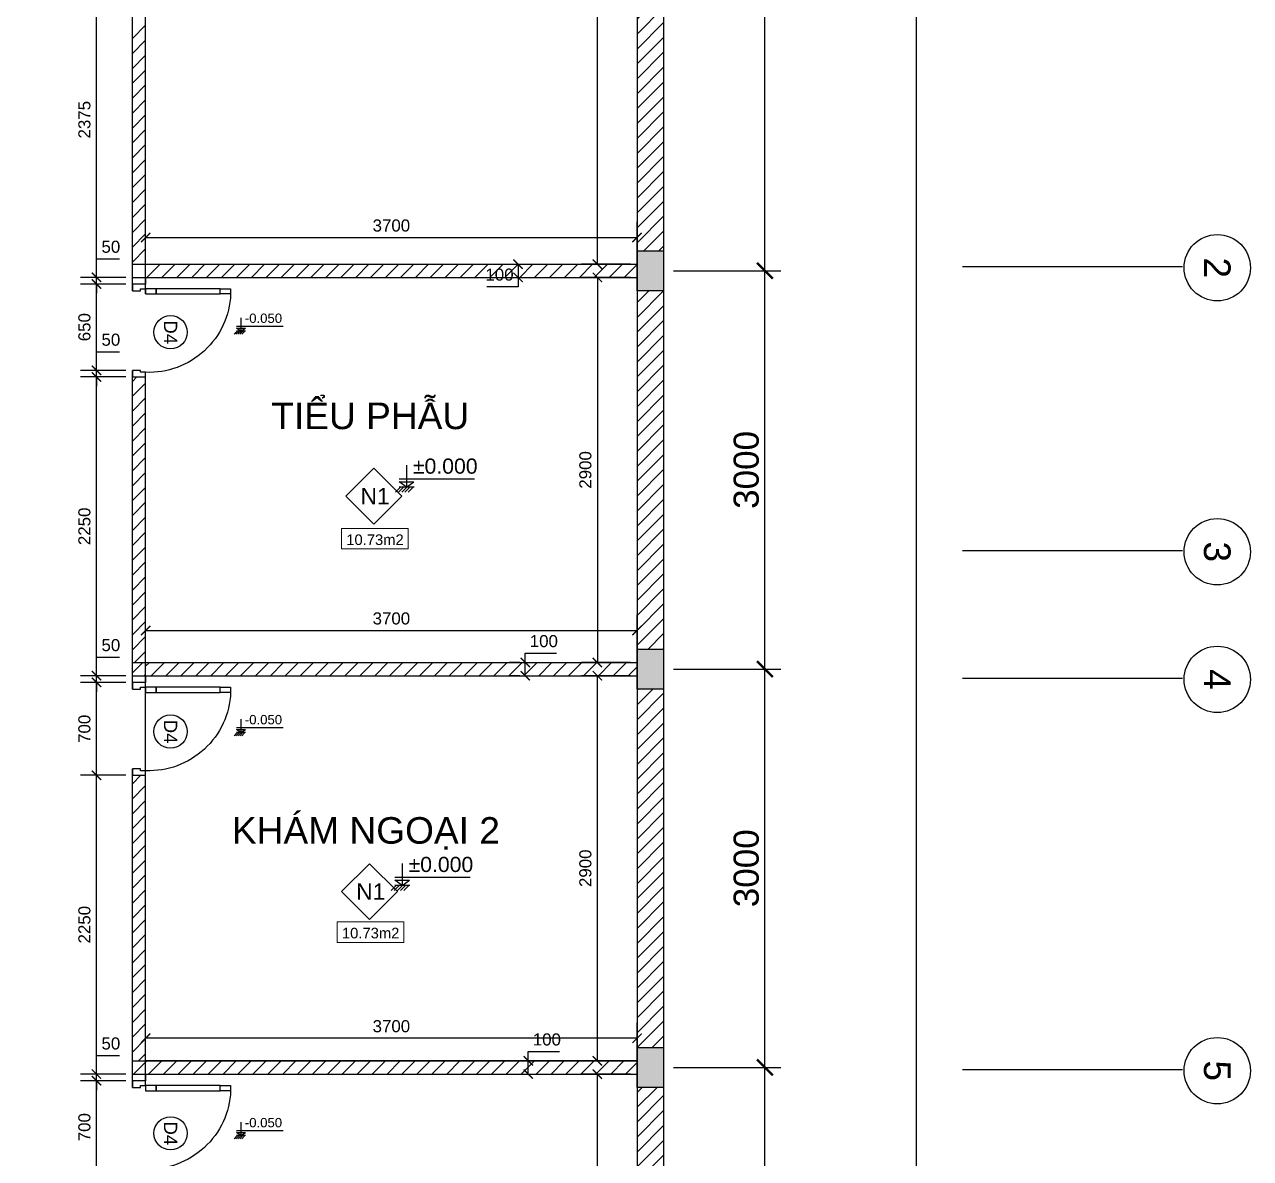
# Model space of a CAD drawing. Header units: millimetres. Extents: x -26398 to 135532, y -376633 to 43268.
# Drawn here: x 27472 to 36703, y -89085 to -80545 of the extents above; entities that cross this region are included whole.
import ezdxf
from ezdxf.enums import TextEntityAlignment as Align

# ---------------------------------------------------------------- set-up
doc = ezdxf.new("R2010")
doc.units = ezdxf.units.MM
for name, color, linetype in [('A-Door', 150, 'Continuous'), ('A5-KICHTHUOC', 251, 'Continuous'), ('cửa', 152, 'Continuous'), ('NT', 1, 'Continuous'), ('TƯỜNG', 52, 'Continuous')]:
    doc.layers.add(name, color=color, linetype=linetype)
doc.layers.add('A6-GHICHU', color=147, linetype='Continuous', lineweight=20)
doc.styles.add('GHICHU35', font='', dxfattribs={"width": 0.9, "height": 350})
doc.styles.get("Standard").update_dxf_attribs({"font": 'arial.ttf'})
doc.styles.add('TUANH', font='')
doc.styles.get('GHICHU35').set_extended_font_data('VNI-Helve')
doc.styles.get('TUANH').set_extended_font_data('VNI-Helve-Condense', bold=True)
doc.dimstyles.new('dimmatbang', dxfattribs={"dimscale": 70, "dimtxt": 2.7, "dimasz": 1.7, "dimexe": 1.7, "dimexo": 0.7, "dimtad": 1, "dimtoh": 1, "dimdec": 1, "dimtxsty": 'Standard', "dimblk": 'ARCHTICK', "dimcen": 2.5, "dimclrd": 1, "dimclre": 256, "dimadec": 0, "dimazin": 0, "dimtfac": 1, "dimtdec": 1, "dimtmove": 0, "dimatfit": 3, "dimfxl": 1, "dimarcsym": 0})

# ---------------------------------------------------------------- blocks, each defined once
blk = doc.blocks.new('_ArchTick')
at = {"color": 0, "linetype": 'ByBlock', "const_width": 0.15}
blk.add_lwpolyline([(-0.5, -0.5), (0.5, 0.5)], dxfattribs=at)
blk = doc.blocks.new('*D3033')
at = {"lineweight": -2, "transparency": 16777216}
for p, q in [((32359.2, -88399.7), (33166.5, -88399.7)), ((32359.2, -91399.7), (33166.5, -91399.7))]:
    blk.add_line(p, q, dxfattribs=at)
at = {"color": 1, "lineweight": -2, "transparency": 16777216}
blk.add_line((33047.5, -91399.7), (33047.5, -88399.7), dxfattribs=at)
at = {"layer": 'DEFPOINTS', "color": 0, "transparency": 16777216}
for p in [(32310.2, -88399.7), (33047.5, -88399.7), (32310.2, -91399.7)]:
    blk.add_point(p, dxfattribs=at)
at = {"color": 1, "lineweight": -2, "transparency": 16777216, "xscale": 119, "yscale": 119, "zscale": 119}
for p, rotation in [((33047.5, -88399.7), 90), ((33047.5, -91399.7), 270)]:
    blk.add_blockref('_ArchTick', p, dxfattribs=dict(at, rotation=rotation))
at = {"color": 0, "transparency": 16777216, "insert": (32907.2, -89899.7), "char_height": 189, "attachment_point": 5, "rotation": 90}
blk.add_mtext('3000', dxfattribs=at)
blk = doc.blocks.new('*D3034')
at = {"lineweight": -2, "transparency": 16777216}
for p, q in [((32359.2, -85399.7), (33166.5, -85399.7)), ((32359.2, -88399.7), (33166.5, -88399.7))]:
    blk.add_line(p, q, dxfattribs=at)
at = {"color": 1, "lineweight": -2, "transparency": 16777216}
blk.add_line((33047.5, -88399.7), (33047.5, -85399.7), dxfattribs=at)
at = {"layer": 'DEFPOINTS', "color": 0, "transparency": 16777216}
for p in [(32310.2, -85399.7), (33047.5, -85399.7), (32310.2, -88399.7)]:
    blk.add_point(p, dxfattribs=at)
at = {"color": 1, "lineweight": -2, "transparency": 16777216, "xscale": 119, "yscale": 119, "zscale": 119}
for p, rotation in [((33047.5, -85399.7), 90), ((33047.5, -88399.7), 270)]:
    blk.add_blockref('_ArchTick', p, dxfattribs=dict(at, rotation=rotation))
at = {"color": 0, "transparency": 16777216, "insert": (32907.2, -86899.7), "char_height": 189, "attachment_point": 5, "rotation": 90}
blk.add_mtext('3000', dxfattribs=at)
blk = doc.blocks.new('*D3035')
at = {"lineweight": -2, "transparency": 16777216}
for p, q in [((32359.2, -82399.7), (33166.5, -82399.7)), ((32359.2, -85399.7), (33166.5, -85399.7))]:
    blk.add_line(p, q, dxfattribs=at)
at = {"color": 1, "lineweight": -2, "transparency": 16777216}
blk.add_line((33047.5, -85399.7), (33047.5, -82399.7), dxfattribs=at)
at = {"layer": 'DEFPOINTS', "color": 0, "transparency": 16777216}
for p in [(32310.2, -82399.7), (33047.5, -82399.7), (32310.2, -85399.7)]:
    blk.add_point(p, dxfattribs=at)
at = {"color": 1, "lineweight": -2, "transparency": 16777216, "xscale": 119, "yscale": 119, "zscale": 119}
for p, rotation in [((33047.5, -82399.7), 90), ((33047.5, -85399.7), 270)]:
    blk.add_blockref('_ArchTick', p, dxfattribs=dict(at, rotation=rotation))
at = {"color": 0, "transparency": 16777216, "insert": (32907.2, -83899.7), "char_height": 189, "attachment_point": 5, "rotation": 90}
blk.add_mtext('3000', dxfattribs=at)
blk = doc.blocks.new('*D3036')
at = {"lineweight": -2, "transparency": 16777216}
for p, q in [((32105.2, -76399.7), (33166.5, -76399.7)), ((32359.2, -82399.7), (33166.5, -82399.7))]:
    blk.add_line(p, q, dxfattribs=at)
at = {"color": 1, "lineweight": -2, "transparency": 16777216}
blk.add_line((33047.5, -82399.7), (33047.5, -76399.7), dxfattribs=at)
at = {"layer": 'DEFPOINTS', "color": 0, "transparency": 16777216}
for p in [(32056.2, -76399.7), (33047.5, -76399.7), (32310.2, -82399.7)]:
    blk.add_point(p, dxfattribs=at)
at = {"color": 1, "lineweight": -2, "transparency": 16777216, "xscale": 119, "yscale": 119, "zscale": 119}
for p, rotation in [((33047.5, -76399.7), 90), ((33047.5, -82399.7), 270)]:
    blk.add_blockref('_ArchTick', p, dxfattribs=dict(at, rotation=rotation))
at = {"color": 0, "transparency": 16777216, "insert": (32907.3, -79399.7), "char_height": 189, "attachment_point": 5, "rotation": 90}
blk.add_mtext('6000', dxfattribs=at)
blk = doc.blocks.new('*D3021')
at = {"lineweight": -2, "transparency": 16777216}
for p, q in [((33121, -76399.7), (34306.9, -76399.7)), ((32333.5, -116399.7), (34306.9, -116399.7))]:
    blk.add_line(p, q, dxfattribs=at)
at = {"color": 1, "lineweight": -2, "transparency": 16777216}
blk.add_line((34187.9, -116399.7), (34187.9, -76399.7), dxfattribs=at)
at = {"layer": 'DEFPOINTS', "color": 0, "transparency": 16777216}
for p in [(33072, -76399.7), (34187.9, -76399.7), (32284.5, -116399.7)]:
    blk.add_point(p, dxfattribs=at)
at = {"color": 1, "lineweight": -2, "transparency": 16777216, "xscale": 119, "yscale": 119, "zscale": 119}
for p, rotation in [((34187.9, -76399.7), 90), ((34187.9, -116399.7), 270)]:
    blk.add_blockref('_ArchTick', p, dxfattribs=dict(at, rotation=rotation))
at = {"color": 0, "transparency": 16777216, "insert": (34047.6, -95399.7), "char_height": 189, "attachment_point": 5, "rotation": 90}
blk.add_mtext('40000', dxfattribs=at)
blk = doc.blocks.new('A$C7DB75F4D')
at = {"layer": 'A-Door'}
for points in [[(625, 740), (625, 660), (665, 660), (665, 740)], [(625, 180), (625, 660), (665, 660), (665, 180)], [(35, 100), (35, 60), (50, 60), (50, 50), (50, 0), (0, 0), (0, 100)], [(625, 100), (625, 180), (665, 180), (665, 100)], [(665, 100), (700, 100), (700, 0), (650, 0), (650, 50), (650, 60), (665, 60)]]:
    blk.add_lwpolyline(points, close=True, dxfattribs=at)
at = {"layer": 'NT', "color": 1}
blk.add_arc((650, 125), 615.5, 92.32782, 182.32782, dxfattribs=at)
blk = doc.blocks.new('1-cote nen')
for p, q in [((-2, 267), (-2, 0)), ((-91, 102), (828, 102)), ((-2, 0), (-91, 63)), ((-91, 63), (88, 63)), ((90, 0), (-91, 0)), ((-2, 0), (88, 63)), ((-137, -60), (-77, 0)), ((-99, -60), (-39, 0)), ((-60, -60), (0, 0)), ((-21, -60), (39, 0)), ((17, -60), (77, 0))]:
    blk.add_line(p, q)
at = {"ltscale": 50, "style": 'GHICHU35', "width": 0.9}
blk.add_attdef('%%P0.000', (75, 164), '', height=187, dxfattribs=at)
blk = doc.blocks.new('*D3003')
at = {"lineweight": -2, "transparency": 16777216}
for p, q in [((28235.5, -88499.7), (27894.8, -88499.7)), ((28235.5, -89199.7), (27894.8, -89199.7))]:
    blk.add_line(p, q, dxfattribs=at)
at = {"color": 1, "lineweight": -2, "transparency": 16777216}
blk.add_line((28013.8, -89199.7), (28013.8, -88499.7), dxfattribs=at)
at = {"layer": 'DEFPOINTS', "color": 0, "transparency": 16777216}
for p in [(28013.8, -88499.7), (28284.5, -88499.7), (28284.5, -89199.7)]:
    blk.add_point(p, dxfattribs=at)
at = {"color": 1, "lineweight": -2, "transparency": 16777216, "xscale": 70, "yscale": 70, "zscale": 70}
for p, rotation in [((28013.8, -88499.7), 90), ((28013.8, -89199.7), 270)]:
    blk.add_blockref('_ArchTick', p, dxfattribs=dict(at, rotation=rotation))
at = {"color": 0, "transparency": 16777216, "insert": (27923.6, -88849.7), "char_height": 91, "attachment_point": 5, "rotation": 90}
blk.add_mtext('700', dxfattribs=at)
blk = doc.blocks.new('*D3004')
at = {"color": 1, "lineweight": -2, "transparency": 16777216}
for p, q in [((28013.8, -88449.7), (28013.8, -88309.7)), ((28013.8, -88309.7), (28187.6, -88309.7)), ((28013.8, -88499.7), (28013.8, -88449.7)), ((28013.8, -88499.7), (28013.8, -88569.7))]:
    blk.add_line(p, q, dxfattribs=at)
at = {"lineweight": -2, "transparency": 16777216}
for p, q in [((28235.5, -88449.7), (27894.8, -88449.7)), ((28235.5, -88499.7), (27894.8, -88499.7))]:
    blk.add_line(p, q, dxfattribs=at)
at = {"layer": 'DEFPOINTS', "color": 0, "transparency": 16777216}
for p in [(28013.8, -88449.7), (28284.5, -88449.7), (28284.5, -88499.7)]:
    blk.add_point(p, dxfattribs=at)
at = {"color": 1, "lineweight": -2, "transparency": 16777216, "xscale": 70, "yscale": 70, "zscale": 70}
for p, rotation in [((28013.8, -88449.7), 270), ((28013.8, -88499.7), 90)]:
    blk.add_blockref('_ArchTick', p, dxfattribs=dict(at, rotation=rotation))
at = {"color": 0, "transparency": 16777216, "insert": (28122.6, -88219.5), "char_height": 91, "attachment_point": 5}
blk.add_mtext('50', dxfattribs=at)
blk = doc.blocks.new('*D3092')
at = {"lineweight": -2, "transparency": 16777216}
for p, q in [((28235.5, -86199.7), (27894.8, -86199.7)), ((28235.5, -88449.7), (27894.8, -88449.7))]:
    blk.add_line(p, q, dxfattribs=at)
at = {"color": 1, "lineweight": -2, "transparency": 16777216}
blk.add_line((28013.8, -88449.7), (28013.8, -86199.7), dxfattribs=at)
at = {"layer": 'DEFPOINTS', "color": 0, "transparency": 16777216}
for p in [(28013.8, -86199.7), (28284.5, -86199.7), (28284.5, -88449.7)]:
    blk.add_point(p, dxfattribs=at)
at = {"color": 1, "lineweight": -2, "transparency": 16777216, "xscale": 70, "yscale": 70, "zscale": 70}
for p, rotation in [((28013.8, -86199.7), 90), ((28013.8, -88449.7), 270)]:
    blk.add_blockref('_ArchTick', p, dxfattribs=dict(at, rotation=rotation))
at = {"color": 0, "transparency": 16777216, "insert": (27923.6, -87324.7), "char_height": 91, "attachment_point": 5, "rotation": 90}
blk.add_mtext('2250', dxfattribs=at)
blk = doc.blocks.new('*D3093')
at = {"lineweight": -2, "transparency": 16777216}
for p, q in [((28235.5, -85499.7), (27894.8, -85499.7)), ((28235.5, -86199.7), (27894.8, -86199.7))]:
    blk.add_line(p, q, dxfattribs=at)
at = {"color": 1, "lineweight": -2, "transparency": 16777216}
blk.add_line((28013.8, -86199.7), (28013.8, -85499.7), dxfattribs=at)
at = {"layer": 'DEFPOINTS', "color": 0, "transparency": 16777216}
for p in [(28013.8, -85499.7), (28284.5, -85499.7), (28284.5, -86199.7)]:
    blk.add_point(p, dxfattribs=at)
at = {"color": 1, "lineweight": -2, "transparency": 16777216, "xscale": 70, "yscale": 70, "zscale": 70}
for p, rotation in [((28013.8, -85499.7), 90), ((28013.8, -86199.7), 270)]:
    blk.add_blockref('_ArchTick', p, dxfattribs=dict(at, rotation=rotation))
at = {"color": 0, "transparency": 16777216, "insert": (27923.6, -85849.7), "char_height": 91, "attachment_point": 5, "rotation": 90}
blk.add_mtext('700', dxfattribs=at)
blk = doc.blocks.new('*D3094')
at = {"color": 1, "lineweight": -2, "transparency": 16777216}
for p, q in [((28013.8, -85449.7), (28013.8, -85309.7)), ((28013.8, -85309.7), (28187.6, -85309.7)), ((28013.8, -85499.7), (28013.8, -85449.7)), ((28013.8, -85499.7), (28013.8, -85569.7))]:
    blk.add_line(p, q, dxfattribs=at)
at = {"lineweight": -2, "transparency": 16777216}
for p, q in [((28235.5, -85449.7), (27894.8, -85449.7)), ((28235.5, -85499.7), (27894.8, -85499.7))]:
    blk.add_line(p, q, dxfattribs=at)
at = {"layer": 'DEFPOINTS', "color": 0, "transparency": 16777216}
for p in [(28013.8, -85449.7), (28284.5, -85449.7), (28284.5, -85499.7)]:
    blk.add_point(p, dxfattribs=at)
at = {"color": 1, "lineweight": -2, "transparency": 16777216, "xscale": 70, "yscale": 70, "zscale": 70}
for p, rotation in [((28013.8, -85449.7), 270), ((28013.8, -85499.7), 90)]:
    blk.add_blockref('_ArchTick', p, dxfattribs=dict(at, rotation=rotation))
at = {"color": 0, "transparency": 16777216, "insert": (28122.6, -85219.5), "char_height": 91, "attachment_point": 5}
blk.add_mtext('50', dxfattribs=at)
blk = doc.blocks.new('*D3083')
at = {"lineweight": -2, "transparency": 16777216}
for p, q in [((28235.5, -83199.7), (27894.8, -83199.7)), ((28235.5, -85449.7), (27894.8, -85449.7))]:
    blk.add_line(p, q, dxfattribs=at)
at = {"color": 1, "lineweight": -2, "transparency": 16777216}
blk.add_line((28013.8, -85449.7), (28013.8, -83199.7), dxfattribs=at)
at = {"layer": 'DEFPOINTS', "color": 0, "transparency": 16777216}
for p in [(28013.8, -83199.7), (28284.5, -83199.7), (28284.5, -85449.7)]:
    blk.add_point(p, dxfattribs=at)
at = {"color": 1, "lineweight": -2, "transparency": 16777216, "xscale": 70, "yscale": 70, "zscale": 70}
for p, rotation in [((28013.8, -83199.7), 90), ((28013.8, -85449.7), 270)]:
    blk.add_blockref('_ArchTick', p, dxfattribs=dict(at, rotation=rotation))
at = {"color": 0, "transparency": 16777216, "insert": (27923.6, -84324.7), "char_height": 91, "attachment_point": 5, "rotation": 90}
blk.add_mtext('2250', dxfattribs=at)
blk = doc.blocks.new('*D3084')
at = {"color": 1, "lineweight": -2, "transparency": 16777216}
for p, q in [((28013.8, -83149.7), (28013.8, -83009.7)), ((28013.8, -83009.7), (28187.6, -83009.7)), ((28013.8, -83199.7), (28013.8, -83149.7)), ((28013.8, -83199.7), (28013.8, -83269.7))]:
    blk.add_line(p, q, dxfattribs=at)
at = {"lineweight": -2, "transparency": 16777216}
for p, q in [((28235.5, -83149.7), (27894.8, -83149.7)), ((28235.5, -83199.7), (27894.8, -83199.7))]:
    blk.add_line(p, q, dxfattribs=at)
at = {"layer": 'DEFPOINTS', "color": 0, "transparency": 16777216}
for p in [(28013.8, -83149.7), (28284.5, -83149.7), (28284.5, -83199.7)]:
    blk.add_point(p, dxfattribs=at)
at = {"color": 1, "lineweight": -2, "transparency": 16777216, "xscale": 70, "yscale": 70, "zscale": 70}
for p, rotation in [((28013.8, -83149.7), 270), ((28013.8, -83199.7), 90)]:
    blk.add_blockref('_ArchTick', p, dxfattribs=dict(at, rotation=rotation))
at = {"color": 0, "transparency": 16777216, "insert": (28122.6, -82919.5), "char_height": 91, "attachment_point": 5}
blk.add_mtext('50', dxfattribs=at)
blk = doc.blocks.new('*D3085')
at = {"lineweight": -2, "transparency": 16777216}
for p, q in [((28235.5, -82499.7), (27894.8, -82499.7)), ((28235.5, -83149.7), (27894.8, -83149.7))]:
    blk.add_line(p, q, dxfattribs=at)
at = {"color": 1, "lineweight": -2, "transparency": 16777216}
blk.add_line((28013.8, -83149.7), (28013.8, -82499.7), dxfattribs=at)
at = {"layer": 'DEFPOINTS', "color": 0, "transparency": 16777216}
for p in [(28013.8, -82499.7), (28284.5, -82499.7), (28284.5, -83149.7)]:
    blk.add_point(p, dxfattribs=at)
at = {"color": 1, "lineweight": -2, "transparency": 16777216, "xscale": 70, "yscale": 70, "zscale": 70}
for p, rotation in [((28013.8, -82499.7), 90), ((28013.8, -83149.7), 270)]:
    blk.add_blockref('_ArchTick', p, dxfattribs=dict(at, rotation=rotation))
at = {"color": 0, "transparency": 16777216, "insert": (27923.6, -82824.7), "char_height": 91, "attachment_point": 5, "rotation": 90}
blk.add_mtext('650', dxfattribs=at)
blk = doc.blocks.new('*D3086')
at = {"color": 1, "lineweight": -2, "transparency": 16777216}
for p, q in [((28013.8, -82449.7), (28013.8, -82309.7)), ((28013.8, -82309.7), (28187.6, -82309.7)), ((28013.8, -82499.7), (28013.8, -82449.7)), ((28013.8, -82499.7), (28013.8, -82569.7))]:
    blk.add_line(p, q, dxfattribs=at)
at = {"lineweight": -2, "transparency": 16777216}
for p, q in [((28235.5, -82449.7), (27894.8, -82449.7)), ((28235.5, -82499.7), (27894.8, -82499.7))]:
    blk.add_line(p, q, dxfattribs=at)
at = {"layer": 'DEFPOINTS', "color": 0, "transparency": 16777216}
for p in [(28013.8, -82449.7), (28284.5, -82449.7), (28284.5, -82499.7)]:
    blk.add_point(p, dxfattribs=at)
at = {"color": 1, "lineweight": -2, "transparency": 16777216, "xscale": 70, "yscale": 70, "zscale": 70}
for p, rotation in [((28013.8, -82449.7), 270), ((28013.8, -82499.7), 90)]:
    blk.add_blockref('_ArchTick', p, dxfattribs=dict(at, rotation=rotation))
at = {"color": 0, "transparency": 16777216, "insert": (28122.6, -82219.5), "char_height": 91, "attachment_point": 5}
blk.add_mtext('50', dxfattribs=at)
blk = doc.blocks.new('*D3087')
at = {"lineweight": -2, "transparency": 16777216}
for p, q in [((28235.5, -80074.7), (27894.8, -80074.7)), ((28235.5, -82449.7), (27894.8, -82449.7))]:
    blk.add_line(p, q, dxfattribs=at)
at = {"color": 1, "lineweight": -2, "transparency": 16777216}
blk.add_line((28013.8, -82449.7), (28013.8, -80074.7), dxfattribs=at)
at = {"layer": 'DEFPOINTS', "color": 0, "transparency": 16777216}
for p in [(28013.8, -80074.7), (28284.5, -80074.7), (28284.5, -82449.7)]:
    blk.add_point(p, dxfattribs=at)
at = {"color": 1, "lineweight": -2, "transparency": 16777216, "xscale": 70, "yscale": 70, "zscale": 70}
for p, rotation in [((28013.8, -80074.7), 90), ((28013.8, -82449.7), 270)]:
    blk.add_blockref('_ArchTick', p, dxfattribs=dict(at, rotation=rotation))
at = {"color": 0, "transparency": 16777216, "insert": (27923.6, -81262.2), "char_height": 91, "attachment_point": 5, "rotation": 90}
blk.add_mtext('2375', dxfattribs=at)
blk = doc.blocks.new('*D3081')
at = {"lineweight": -2, "transparency": 16777216}
for p, q in [((28384.5, -82300.7), (28384.5, -82030.8)), ((32084.5, -82300.7), (32084.5, -82030.8))]:
    blk.add_line(p, q, dxfattribs=at)
at = {"color": 1, "lineweight": -2, "transparency": 16777216}
blk.add_line((28384.5, -82149.8), (32084.5, -82149.8), dxfattribs=at)
at = {"layer": 'DEFPOINTS', "color": 0, "transparency": 16777216}
for p in [(32084.5, -82149.8), (28384.5, -82349.7), (32084.5, -82349.7)]:
    blk.add_point(p, dxfattribs=at)
at = {"color": 1, "lineweight": -2, "transparency": 16777216, "xscale": 70, "yscale": 70, "zscale": 70, "rotation": 180}
blk.add_blockref('_ArchTick', (28384.5, -82149.8), dxfattribs=at)
at = {"color": 1, "lineweight": -2, "transparency": 16777216, "xscale": 70, "yscale": 70, "zscale": 70}
blk.add_blockref('_ArchTick', (32084.5, -82149.8), dxfattribs=at)
at = {"color": 0, "transparency": 16777216, "insert": (30234.5, -82059.5), "char_height": 91, "attachment_point": 5}
blk.add_mtext('3700', dxfattribs=at)
blk = doc.blocks.new('*D3082')
at = {"lineweight": -2, "transparency": 16777216}
for p, q in [((28384.5, -85300.7), (28384.5, -84990.1)), ((32084.5, -85300.7), (32084.5, -84990.1))]:
    blk.add_line(p, q, dxfattribs=at)
at = {"color": 1, "lineweight": -2, "transparency": 16777216}
blk.add_line((28384.5, -85109.1), (32084.5, -85109.1), dxfattribs=at)
at = {"layer": 'DEFPOINTS', "color": 0, "transparency": 16777216}
for p in [(32084.5, -85109.1), (28384.5, -85349.7), (32084.5, -85349.7)]:
    blk.add_point(p, dxfattribs=at)
at = {"color": 1, "lineweight": -2, "transparency": 16777216, "xscale": 70, "yscale": 70, "zscale": 70, "rotation": 180}
blk.add_blockref('_ArchTick', (28384.5, -85109.1), dxfattribs=at)
at = {"color": 1, "lineweight": -2, "transparency": 16777216, "xscale": 70, "yscale": 70, "zscale": 70}
blk.add_blockref('_ArchTick', (32084.5, -85109.1), dxfattribs=at)
at = {"color": 0, "transparency": 16777216, "insert": (30234.5, -85018.8), "char_height": 91, "attachment_point": 5}
blk.add_mtext('3700', dxfattribs=at)
blk = doc.blocks.new('*D2984')
at = {"lineweight": -2, "transparency": 16777216}
for p, q in [((31156.5, -82349.7), (31307.4, -82349.7)), ((31156.5, -82449.7), (31307.4, -82449.7))]:
    blk.add_line(p, q, dxfattribs=at)
at = {"color": 1, "lineweight": -2, "transparency": 16777216}
for p, q in [((31188.4, -82349.7), (31188.4, -82449.7)), ((31188.4, -82519.7), (30952.4, -82519.7)), ((31188.4, -82449.7), (31188.4, -82519.7))]:
    blk.add_line(p, q, dxfattribs=at)
at = {"layer": 'DEFPOINTS', "color": 0, "transparency": 16777216}
for p in [(31107.5, -82349.7), (31107.5, -82449.7), (31188.4, -82449.7)]:
    blk.add_point(p, dxfattribs=at)
at = {"color": 1, "lineweight": -2, "transparency": 16777216, "xscale": 70, "yscale": 70, "zscale": 70}
for p, rotation in [((31188.4, -82349.7), 90), ((31188.4, -82449.7), 270)]:
    blk.add_blockref('_ArchTick', p, dxfattribs=dict(at, rotation=rotation))
at = {"color": 0, "transparency": 16777216, "insert": (31048.5, -82429.5), "char_height": 91, "attachment_point": 5}
blk.add_mtext('100', dxfattribs=at)
blk = doc.blocks.new('*D2985')
at = {"color": 1, "lineweight": -2, "transparency": 16777216}
for p, q in [((31242.7, -85349.7), (31242.7, -85279.7)), ((31242.7, -85279.7), (31478.6, -85279.7)), ((31242.7, -85449.7), (31242.7, -85349.7))]:
    blk.add_line(p, q, dxfattribs=at)
at = {"lineweight": -2, "transparency": 16777216}
for p, q in [((31202.8, -85349.7), (31123.7, -85349.7)), ((31202.8, -85449.7), (31123.7, -85449.7))]:
    blk.add_line(p, q, dxfattribs=at)
at = {"layer": 'DEFPOINTS', "color": 0, "transparency": 16777216}
for p in [(31242.7, -85349.7), (31251.8, -85349.7), (31251.8, -85449.7)]:
    blk.add_point(p, dxfattribs=at)
at = {"color": 1, "lineweight": -2, "transparency": 16777216, "xscale": 70, "yscale": 70, "zscale": 70}
for p, rotation in [((31242.7, -85349.7), 90), ((31242.7, -85449.7), 270)]:
    blk.add_blockref('_ArchTick', p, dxfattribs=dict(at, rotation=rotation))
at = {"color": 0, "transparency": 16777216, "insert": (31382.5, -85189.5), "char_height": 91, "attachment_point": 5}
blk.add_mtext('100', dxfattribs=at)
blk = doc.blocks.new('*D2976')
at = {"color": 1, "lineweight": -2, "transparency": 16777216}
for p, q in [((31265.4, -88349.7), (31265.4, -88279.7)), ((31265.4, -88279.7), (31501.3, -88279.7)), ((31265.4, -88449.7), (31265.4, -88349.7))]:
    blk.add_line(p, q, dxfattribs=at)
at = {"lineweight": -2, "transparency": 16777216}
for p, q in [((31291.7, -88349.7), (31384.4, -88349.7)), ((31291.7, -88449.7), (31384.4, -88449.7))]:
    blk.add_line(p, q, dxfattribs=at)
at = {"layer": 'DEFPOINTS', "color": 0, "transparency": 16777216}
for p in [(31242.7, -88349.7), (31265.4, -88349.7), (31242.7, -88449.7)]:
    blk.add_point(p, dxfattribs=at)
at = {"color": 1, "lineweight": -2, "transparency": 16777216, "xscale": 70, "yscale": 70, "zscale": 70}
for p, rotation in [((31265.4, -88349.7), 90), ((31265.4, -88449.7), 270)]:
    blk.add_blockref('_ArchTick', p, dxfattribs=dict(at, rotation=rotation))
at = {"color": 0, "transparency": 16777216, "insert": (31405.2, -88189.5), "char_height": 91, "attachment_point": 5}
blk.add_mtext('100', dxfattribs=at)
blk = doc.blocks.new('*D2960')
at = {"lineweight": -2, "transparency": 16777216}
for p, q in [((32035.5, -88449.7), (31666.7, -88449.7)), ((32035.5, -91349.7), (31666.7, -91349.7))]:
    blk.add_line(p, q, dxfattribs=at)
at = {"color": 1, "lineweight": -2, "transparency": 16777216}
blk.add_line((31785.7, -91349.7), (31785.7, -88449.7), dxfattribs=at)
at = {"layer": 'DEFPOINTS', "color": 0, "transparency": 16777216}
for p in [(31785.7, -88449.7), (32084.5, -88449.7), (32084.5, -91349.7)]:
    blk.add_point(p, dxfattribs=at)
at = {"color": 1, "lineweight": -2, "transparency": 16777216, "xscale": 70, "yscale": 70, "zscale": 70}
for p, rotation in [((31785.7, -88449.7), 90), ((31785.7, -91349.7), 270)]:
    blk.add_blockref('_ArchTick', p, dxfattribs=dict(at, rotation=rotation))
at = {"color": 0, "transparency": 16777216, "insert": (31695.5, -89899.7), "char_height": 91, "attachment_point": 5, "rotation": 90}
blk.add_mtext('2900', dxfattribs=at)
blk = doc.blocks.new('*D3054')
at = {"lineweight": -2, "transparency": 16777216}
for p, q in [((28384.5, -88300.7), (28384.5, -88060.9)), ((32084.5, -88300.7), (32084.5, -88060.9))]:
    blk.add_line(p, q, dxfattribs=at)
at = {"color": 1, "lineweight": -2, "transparency": 16777216}
blk.add_line((32084.5, -88179.9), (28384.5, -88179.9), dxfattribs=at)
at = {"layer": 'DEFPOINTS', "color": 0, "transparency": 16777216}
for p in [(28384.5, -88179.9), (28384.5, -88349.7), (32084.5, -88349.7)]:
    blk.add_point(p, dxfattribs=at)
at = {"color": 1, "lineweight": -2, "transparency": 16777216, "xscale": 70, "yscale": 70, "zscale": 70, "rotation": 180}
blk.add_blockref('_ArchTick', (28384.5, -88179.9), dxfattribs=at)
at = {"color": 1, "lineweight": -2, "transparency": 16777216, "xscale": 70, "yscale": 70, "zscale": 70}
blk.add_blockref('_ArchTick', (32084.5, -88179.9), dxfattribs=at)
at = {"color": 0, "transparency": 16777216, "insert": (30234.5, -88089.6), "char_height": 91, "attachment_point": 5}
blk.add_mtext('3700', dxfattribs=at)
blk = doc.blocks.new('*D2961')
at = {"lineweight": -2, "transparency": 16777216}
for p, q in [((32035.5, -85449.7), (31666.7, -85449.7)), ((32035.5, -88349.7), (31666.7, -88349.7))]:
    blk.add_line(p, q, dxfattribs=at)
at = {"color": 1, "lineweight": -2, "transparency": 16777216}
blk.add_line((31785.7, -88349.7), (31785.7, -85449.7), dxfattribs=at)
at = {"layer": 'DEFPOINTS', "color": 0, "transparency": 16777216}
for p in [(31785.7, -85449.7), (32084.5, -85449.7), (32084.5, -88349.7)]:
    blk.add_point(p, dxfattribs=at)
at = {"color": 1, "lineweight": -2, "transparency": 16777216, "xscale": 70, "yscale": 70, "zscale": 70}
for p, rotation in [((31785.7, -85449.7), 90), ((31785.7, -88349.7), 270)]:
    blk.add_blockref('_ArchTick', p, dxfattribs=dict(at, rotation=rotation))
at = {"color": 0, "transparency": 16777216, "insert": (31695.5, -86899.7), "char_height": 91, "attachment_point": 5, "rotation": 90}
blk.add_mtext('2900', dxfattribs=at)
blk = doc.blocks.new('*D2962')
at = {"lineweight": -2, "transparency": 16777216}
for p, q in [((32035.5, -82449.7), (31666.7, -82449.7)), ((32035.5, -85349.7), (31666.7, -85349.7))]:
    blk.add_line(p, q, dxfattribs=at)
at = {"color": 1, "lineweight": -2, "transparency": 16777216}
blk.add_line((31785.7, -82449.7), (31785.7, -85349.7), dxfattribs=at)
at = {"layer": 'DEFPOINTS', "color": 0, "transparency": 16777216}
for p in [(32084.5, -82449.7), (31785.7, -85349.7), (32084.5, -85349.7)]:
    blk.add_point(p, dxfattribs=at)
at = {"color": 1, "lineweight": -2, "transparency": 16777216, "xscale": 70, "yscale": 70, "zscale": 70}
for p, rotation in [((31785.7, -82449.7), 90), ((31785.7, -85349.7), 270)]:
    blk.add_blockref('_ArchTick', p, dxfattribs=dict(at, rotation=rotation))
at = {"color": 0, "transparency": 16777216, "insert": (31695.5, -83899.7), "char_height": 91, "attachment_point": 5, "rotation": 90}
blk.add_mtext('2900', dxfattribs=at)
blk = doc.blocks.new('*D3055')
at = {"lineweight": -2, "transparency": 16777216}
for p, q in [((32035.5, -76599.7), (31666.7, -76599.7)), ((32035.5, -82349.7), (31666.7, -82349.7))]:
    blk.add_line(p, q, dxfattribs=at)
at = {"color": 1, "lineweight": -2, "transparency": 16777216}
blk.add_line((31785.7, -82349.7), (31785.7, -76599.7), dxfattribs=at)
at = {"layer": 'DEFPOINTS', "color": 0, "transparency": 16777216}
for p in [(31785.7, -76599.7), (32084.5, -76599.7), (32084.5, -82349.7)]:
    blk.add_point(p, dxfattribs=at)
at = {"color": 1, "lineweight": -2, "transparency": 16777216, "xscale": 70, "yscale": 70, "zscale": 70}
for p, rotation in [((31785.7, -76599.7), 90), ((31785.7, -82349.7), 270)]:
    blk.add_blockref('_ArchTick', p, dxfattribs=dict(at, rotation=rotation))
at = {"color": 0, "transparency": 16777216, "insert": (31695.5, -79474.7), "char_height": 91, "attachment_point": 5, "rotation": 90}
blk.add_mtext('5750', dxfattribs=at)

msp = doc.modelspace()

# ---------------------------------------------------------------- hatches: boundary and pattern name
h = msp.add_hatch(color=1)
h.dxf.hatch_style = 1
h.paths.add_polyline_path([(32284.47, -82249.71), (32084.47, -82249.71), (32084.47, -82549.71), (32284.47, -82549.71)])
h = msp.add_hatch(color=1)
h.dxf.hatch_style = 1
h.paths.add_polyline_path([(32084.47, -85249.71), (32084.47, -85549.71), (32284.47, -85549.71), (32284.47, -85249.71)])
h = msp.add_hatch(color=1)
h.dxf.hatch_style = 1
h.paths.add_polyline_path([(32084.47, -88249.71), (32084.47, -88549.71), (32284.47, -88549.71), (32284.47, -88249.71)])
at = {"layer": 'TƯỜNG'}
h = msp.add_hatch(dxfattribs=at)
h.set_pattern_fill('ANSI31', color=256, scale=25)
h.paths.add_polyline_path([(32284.47, -76599.71), (32084.47, -76599.71), (32084.47, -82249.71), (32284.47, -82249.71)])
h.paths.add_polyline_path([(32084.47, -85249.71), (32284.47, -85249.71), (32284.47, -82549.71), (32084.47, -82549.71)])
h.paths.add_polyline_path([(32284.47, -88549.71), (32084.47, -88549.71), (32084.47, -91249.71), (32279.07, -91249.71), (32284.47, -91244.31)])
h.paths.add_polyline_path([(32084.47, -88249.71), (32284.47, -88249.71), (32284.47, -85549.71), (32084.47, -85549.71)])
h.paths.add_polyline_path([(32284.47, -91549.71), (32091.33, -91549.71), (32084.47, -91556.56), (32084.47, -94249.71), (32284.47, -94249.71)])
h.paths.add_polyline_path([(32284.47, -94549.71), (32084.47, -94549.71), (32084.47, -97249.71), (32284.47, -97249.71)])
h.paths.add_polyline_path([(32084.47, -100249.71), (32284.47, -100249.71), (32284.47, -97549.71), (32084.47, -97549.71)])
h.paths.add_polyline_path([(32084.47, -104249.71), (32284.47, -104249.71), (32284.47, -100549.71), (32084.47, -100549.71)])
h.paths.add_polyline_path([(32084.47, -108088.98), (32283.25, -108088.98), (32283.25, -108195.76), (32284.47, -108194.54), (32284.47, -104549.71), (32084.47, -104549.71)])
h = msp.add_hatch(dxfattribs=at)
h.set_pattern_fill('ANSI31', color=256, scale=25)
h.paths.add_polyline_path([(28384.47, -85349.71), (28284.47, -85349.71), (28284.47, -85449.71), (28384.47, -85449.71)])
h = msp.add_hatch(dxfattribs=at)
h.set_pattern_fill('ANSI31', color=256, scale=25)
h.paths.add_polyline_path([(32084.47, -88349.71), (28384.47, -88349.71), (28384.47, -88449.71), (32084.47, -88449.71)])
h.paths.add_polyline_path([(28384.47, -88349.71), (28284.47, -88349.71), (28284.47, -88449.71), (28384.47, -88449.71)])

# ---------------------------------------------------------------- linework, layer by layer
at = {"linetype": 'Continuous'}
for p, q in [((28382.21, -82349.71), (28384.47, -82347.45)), ((28384.47, -85378.28), (28413.04, -85349.71))]:
    msp.add_line(p, q, dxfattribs=at)
for p, q in [((34534.51, -82368.01), (36191.22, -82368.01)), ((34534.51, -84507.3), (36191.22, -84507.3)), ((34534.51, -85468.04), (36191.22, -85468.04)), ((34534.51, -88415.29), (36191.22, -88415.29))]:
    msp.add_line(p, q)
for points in [[(32284.47, -82549.71), (32084.47, -82549.71), (32084.47, -82249.71), (32284.47, -82249.71)], [(28384.47, -82449.71), (28384.47, -82499.71), (28284.47, -82499.71), (28284.47, -82449.71)], [(32284.47, -85549.71), (32084.47, -85549.71), (32084.47, -85249.71), (32284.47, -85249.71)], [(28384.47, -85449.71), (28384.47, -85499.71), (28284.47, -85499.71), (28284.47, -85449.71)], [(32084.47, -88349.71), (28384.47, -88349.71), (28384.47, -85449.71), (32084.47, -85449.71)], [(32284.47, -88549.71), (32084.47, -88549.71), (32084.47, -88249.71), (32284.47, -88249.71)], [(28384.47, -88449.71), (28384.47, -88499.71), (28284.47, -88499.71), (28284.47, -88449.71)]]:
    msp.add_lwpolyline(points, close=True)
for centre, radius in [((36452.92, -82376.96), 250), ((28572.48, -82862.62), 125.19), ((36452.92, -84516.25), 250), ((36452.92, -85476.99), 250), ((28572.48, -85870.27), 125.19), ((36452.92, -88424.24), 250), ((28572.48, -88895.84), 125.19)]:
    msp.add_circle(centre, radius)
at = {"layer": 'A6-GHICHU', "ltscale": 0.5}
for points in [[(30102.55, -84307.75), (30312.7, -84097.59), (30102.55, -83887.44), (29892.39, -84097.59)], [(29859.33, -84340.67), (30360.4, -84340.67), (30360.4, -84495.17), (29859.33, -84495.17)], [(30069.92, -87285.85), (30280.08, -87075.7), (30069.92, -86865.54), (29859.77, -87075.7)], [(29826.71, -87303.1), (30327.77, -87303.1), (30327.77, -87457.61), (29826.71, -87457.61)]]:
    msp.add_lwpolyline(points, close=True, dxfattribs=at)
at = {"layer": 'TƯỜNG'}
for p, q in [((32284.47, -76399.71), (32284.47, -108399.71)), ((32084.47, -76599.71), (32084.47, -108199.71)), ((28284.47, -82549.71), (28284.47, -77299.71)), ((28384.47, -82574.71), (28384.47, -77314.71)), ((28284.47, -80651.39), (28384.47, -80551.39)), ((28284.47, -80763.65), (28384.47, -80663.65)), ((28284.47, -80875.9), (28384.47, -80775.9)), ((28284.47, -80988.15), (28384.47, -80888.15)), ((28284.47, -81100.41), (28384.47, -81000.41)), ((28284.47, -81212.66), (28384.47, -81112.66)), ((28284.47, -81324.91), (28384.47, -81224.91)), ((28284.47, -81437.17), (28384.47, -81337.17)), ((28284.47, -81549.42), (28384.47, -81449.42)), ((28284.47, -81661.67), (28384.47, -81561.67)), ((28284.47, -81773.93), (28384.47, -81673.93)), ((28284.47, -81886.18), (28384.47, -81786.18)), ((28284.47, -81998.43), (28384.47, -81898.43)), ((28284.47, -82110.69), (28384.47, -82010.69)), ((28284.47, -82222.94), (28384.47, -82122.94)), ((28284.47, -82335.19), (28384.47, -82235.19)), ((28284.47, -82349.71), (32084.47, -82349.71)), ((28394.46, -82449.71), (28494.46, -82349.71)), ((28506.71, -82449.71), (28606.71, -82349.71)), ((28618.97, -82449.71), (28718.97, -82349.71)), ((28731.22, -82449.71), (28831.22, -82349.71)), ((28843.47, -82449.71), (28943.47, -82349.71)), ((28955.73, -82449.71), (29055.73, -82349.71)), ((29067.98, -82449.71), (29167.98, -82349.71)), ((29180.23, -82449.71), (29280.23, -82349.71)), ((29292.49, -82449.71), (29392.49, -82349.71)), ((29404.74, -82449.71), (29504.74, -82349.71)), ((29516.99, -82449.71), (29616.99, -82349.71)), ((29629.25, -82449.71), (29729.25, -82349.71)), ((29741.5, -82449.71), (29841.5, -82349.71)), ((29853.75, -82449.71), (29953.75, -82349.71)), ((29966.01, -82449.71), (30066.01, -82349.71)), ((30078.26, -82449.71), (30178.26, -82349.71)), ((30190.51, -82449.71), (30290.51, -82349.71)), ((30302.77, -82449.71), (30402.77, -82349.71)), ((30415.02, -82449.71), (30515.02, -82349.71)), ((30527.27, -82449.71), (30627.27, -82349.71)), ((30639.53, -82449.71), (30739.53, -82349.71)), ((30751.78, -82449.71), (30851.78, -82349.71)), ((30864.03, -82449.71), (30964.03, -82349.71)), ((30976.29, -82449.71), (31076.29, -82349.71)), ((31088.54, -82449.71), (31188.54, -82349.71)), ((31200.79, -82449.71), (31300.79, -82349.71)), ((31313.04, -82449.71), (31413.04, -82349.71)), ((31425.3, -82449.71), (31525.3, -82349.71)), ((31537.55, -82449.71), (31637.55, -82349.71)), ((31649.8, -82449.71), (31749.8, -82349.71)), ((31762.06, -82449.71), (31862.06, -82349.71)), ((31874.31, -82449.71), (31974.31, -82349.71)), ((31986.56, -82449.71), (32084.47, -82351.8)), ((28284.47, -82449.71), (32084.47, -82449.71)), ((28284.47, -85549.71), (28284.47, -83149.71)), ((28384.47, -85574.71), (28384.47, -83164.71)), ((28284.47, -83233.22), (28317.98, -83199.71)), ((28284.47, -83345.47), (28384.47, -83245.47)), ((28284.47, -83457.72), (28384.47, -83357.72)), ((28284.47, -83569.98), (28384.47, -83469.98)), ((28284.47, -83682.23), (28384.47, -83582.23)), ((28284.47, -83794.48), (28384.47, -83694.48)), ((28284.47, -83906.74), (28384.47, -83806.74)), ((28284.47, -84018.99), (28384.47, -83918.99)), ((28284.47, -84131.24), (28384.47, -84031.24)), ((28284.47, -84243.5), (28384.47, -84143.5)), ((28284.47, -84355.75), (28384.47, -84255.75)), ((28284.47, -84468), (28384.47, -84368)), ((28284.47, -84580.26), (28384.47, -84480.26)), ((28284.47, -84692.51), (28384.47, -84592.51)), ((28284.47, -84804.76), (28384.47, -84704.76)), ((28284.47, -84917.02), (28384.47, -84817.02)), ((28284.47, -85029.27), (28384.47, -84929.27)), ((28284.47, -85141.52), (28384.47, -85041.52)), ((28284.47, -85253.78), (28384.47, -85153.78)), ((28300.79, -85349.71), (28384.47, -85266.03)), ((28284.47, -85349.71), (32084.47, -85349.71)), ((28425.3, -85449.71), (28525.3, -85349.71)), ((28537.55, -85449.71), (28637.55, -85349.71)), ((28649.8, -85449.71), (28749.8, -85349.71)), ((28762.06, -85449.71), (28862.06, -85349.71)), ((28874.31, -85449.71), (28974.31, -85349.71)), ((28986.56, -85449.71), (29086.56, -85349.71)), ((29098.82, -85449.71), (29198.82, -85349.71)), ((29211.07, -85449.71), (29311.07, -85349.71)), ((29323.32, -85449.71), (29423.32, -85349.71)), ((29435.58, -85449.71), (29535.58, -85349.71)), ((29547.83, -85449.71), (29647.83, -85349.71)), ((29660.08, -85449.71), (29760.08, -85349.71)), ((29772.34, -85449.71), (29872.34, -85349.71)), ((29884.59, -85449.71), (29984.59, -85349.71)), ((29996.84, -85449.71), (30096.84, -85349.71)), ((30109.1, -85449.71), (30209.1, -85349.71)), ((30221.35, -85449.71), (30321.35, -85349.71)), ((30333.6, -85449.71), (30433.6, -85349.71)), ((30445.86, -85449.71), (30545.86, -85349.71)), ((30558.11, -85449.71), (30658.11, -85349.71)), ((30670.36, -85449.71), (30770.36, -85349.71)), ((30782.62, -85449.71), (30882.62, -85349.71)), ((30894.87, -85449.71), (30994.87, -85349.71)), ((31007.12, -85449.71), (31107.12, -85349.71)), ((31119.37, -85449.71), (31219.37, -85349.71)), ((31231.63, -85449.71), (31331.63, -85349.71)), ((31343.88, -85449.71), (31443.88, -85349.71)), ((31456.13, -85449.71), (31556.13, -85349.71)), ((31568.39, -85449.71), (31668.39, -85349.71)), ((31680.64, -85449.71), (31780.64, -85349.71)), ((31792.89, -85449.71), (31892.89, -85349.71)), ((31905.15, -85449.71), (32005.15, -85349.71)), ((28284.47, -85449.71), (32084.47, -85449.71)), ((32017.4, -85449.71), (32084.47, -85382.64)), ((28284.47, -88449.71), (28284.47, -86149.71)), ((28284.47, -86264.05), (28348.82, -86199.71)), ((28384.47, -88534.71), (28384.47, -86164.71)), ((28284.47, -86376.31), (28384.47, -86276.31)), ((28284.47, -86488.56), (28384.47, -86388.56)), ((28284.47, -86600.81), (28384.47, -86500.81)), ((28284.47, -86713.07), (28384.47, -86613.07)), ((28284.47, -86825.32), (28384.47, -86725.32)), ((28284.47, -86937.57), (28384.47, -86837.57)), ((28284.47, -87049.83), (28384.47, -86949.83)), ((28284.47, -87162.08), (28384.47, -87062.08)), ((28284.47, -87274.33), (28384.47, -87174.33)), ((28284.47, -87386.59), (28384.47, -87286.59)), ((28284.47, -87498.84), (28384.47, -87398.84)), ((28284.47, -87611.09), (28384.47, -87511.09)), ((28284.47, -87723.35), (28384.47, -87623.35)), ((28284.47, -87835.6), (28384.47, -87735.6)), ((28284.47, -87947.85), (28384.47, -87847.85)), ((28284.47, -88060.11), (28384.47, -87960.11)), ((28284.47, -88172.36), (28384.47, -88072.36)), ((28284.47, -88284.61), (28384.47, -88184.61)), ((28331.63, -88349.71), (28384.47, -88296.86)), ((28284.47, -88349.71), (32084.47, -88349.71)), ((28284.47, -88449.71), (32084.47, -88449.71)), ((28284.47, -88549.71), (28284.47, -88449.71))]:
    msp.add_line(p, q, dxfattribs=at)
msp.add_lwpolyline([(32284.47, -76399.71), (32284.47, -114399.71), (22284.47, -114399.71), (22284.47, -76399.71), (23818.5, -76399.71)], dxfattribs=at)

# ---------------------------------------------------------------- block references
at = {"layer": 'A5-KICHTHUOC', "ltscale": 0.5}
ref = msp.add_blockref('1-cote nen', (29102.45, -82855.31), dxfattribs=dict(at, xscale=0.3822541714018616, yscale=0.3822541714018616, zscale=0.3822541714018616))
ref.add_attrib('%%P0.000', '-0.050', (29131.3, -82792.64), dxfattribs={"layer": '0', "color": 4, "ltscale": 50, "height": 70.788})
ref = msp.add_blockref('1-cote nen', (30349.86, -84029.26), dxfattribs=dict(at, xscale=0.61735318627815, yscale=0.61735318627815, zscale=0.61735318627815))
ref.add_attrib('%%P0.000', '%%P0.000', (30396.45, -83928.05), dxfattribs={"layer": '0', "color": 4, "ltscale": 50, "height": 114.325})
ref = msp.add_blockref('1-cote nen', (29102.45, -85878.4), dxfattribs=dict(at, xscale=0.3822541714018616, yscale=0.3822541714018616, zscale=0.3822541714018616))
ref.add_attrib('%%P0.000', '-0.050', (29131.3, -85815.73), dxfattribs={"layer": '0', "color": 4, "ltscale": 50, "height": 70.788})
ref = msp.add_blockref('1-cote nen', (30317.23, -87029.07), dxfattribs=dict(at, xscale=0.61735318627815, yscale=0.61735318627815, zscale=0.61735318627815))
ref.add_attrib('%%P0.000', '%%P0.000', (30363.82, -86927.86), dxfattribs={"layer": '0', "color": 4, "ltscale": 50, "height": 114.325})
ref = msp.add_blockref('1-cote nen', (29102.45, -88913.38), dxfattribs=dict(at, xscale=0.3822541714018616, yscale=0.3822541714018616, zscale=0.3822541714018616))
ref.add_attrib('%%P0.000', '-0.050', (29131.3, -88850.71), dxfattribs={"layer": '0', "color": 4, "ltscale": 50, "height": 70.788})
at = {"layer": 'cửa', "xscale": -1, "rotation": 270}
for p in [(28284.47, -83199.71), (28284.47, -86199.71), (28284.47, -89199.71)]:
    msp.add_blockref('A$C7DB75F4D', p, dxfattribs=at)

# ---------------------------------------------------------------- texts
for s, p in [('TIỂU PHẪU', (30075.53, -83492.58)), ('KHÁM NGOẠI 2', (30042.91, -86614.64))]:
    msp.add_text(s, height=200).set_placement(p, align=Align.MIDDLE_CENTER)
at = {"layer": 'A6-GHICHU', "ltscale": 0.5, "attachment_point": 5, "style": 'TUANH'}
for s, insert, char_height in [('{\\fArial|b0|i0|c0|p34;N1}', (30111.89, -84097.35), 123.835), ('{\\fArial|b0|i0|c163|p34;10.73\\fArial|b0|i0|c0|p34;m2}', (30111.23, -84425.92), 79.5593), ('{\\fArial|b0|i0|c0|p34;N1}', (30079.26, -87075.45), 123.835), ('{\\fArial|b0|i0|c163|p34;10.73\\fArial|b0|i0|c0|p34;m2}', (30078.6, -87388.35), 79.5593)]:
    msp.add_mtext(s, dxfattribs=dict(at, insert=insert, char_height=char_height))
at = {"layer": 'TƯỜNG'}
for s, height, p in [('2', 200, (36452.92, -82376.96)), ('D4', 100.154, (28572.48, -82862.62)), ('3', 200, (36452.92, -84516.25)), ('4', 200, (36452.92, -85476.99)), ('D4', 100.154, (28572.48, -85870.27)), ('5', 200, (36452.92, -88424.24)), ('D4', 100.154, (28572.48, -88895.84))]:
    msp.add_text(s, height=height, rotation=270, dxfattribs=at).set_placement(p, align=Align.MIDDLE_CENTER)

# ---------------------------------------------------------------- dimensions: what is measured, and where the dimension line sits
for base, p1, p2, picture, middle in [((33047.54, -76399.71), (32310.17, -82399.71), (32056.15, -76399.71), '*D3036', (32907.29, -79399.71)), ((33047.54, -82399.71), (32310.17, -85399.71), (32310.17, -82399.71), '*D3035', (32907.23, -83899.71)), ((33047.54, -85399.71), (32310.17, -88399.71), (32310.17, -85399.71), '*D3034', (32907.23, -86899.71)), ((33047.54, -88399.71), (32310.17, -91399.71), (32310.17, -88399.71), '*D3033', (32907.23, -89899.71))]:
    dim = msp.add_linear_dim(base=base, p1=p1, p2=p2, angle=270, dimstyle='dimmatbang')
    dim.commit()
    dim.dimension.update_dxf_attribs({"geometry": picture, "text_midpoint": middle})
dim = msp.add_linear_dim(base=(34187.89, -76399.71), p1=(32284.47, -116399.71), p2=(33071.98, -76399.71), angle=90, dimstyle='dimmatbang')
dim.commit()
dim.dimension.update_dxf_attribs({"geometry": '*D3021', "text_midpoint": (34187.89, -95399.71), "dimtype": 160})
for base, p1, p2, picture, middle in [((31785.74, -76599.71), (32084.47, -82349.71), (32084.47, -76599.71), '*D3055', (31695.53, -79474.71)), ((28013.8, -80074.71), (28284.47, -82449.71), (28284.47, -80074.71), '*D3087', (27923.55, -81262.21)), ((28013.8, -82449.71), (28284.47, -82499.71), (28284.47, -82449.71), '*D3086', (28122.57, -82219.49)), ((31188.36, -82449.71), (31107.54, -82349.71), (31107.54, -82449.71), '*D2984', (31048.52, -82429.49)), ((31785.74, -85349.71), (32084.47, -82449.71), (32084.47, -85349.71), '*D2962', (31695.53, -83899.71)), ((28013.8, -82499.71), (28284.47, -83149.71), (28284.47, -82499.71), '*D3085', (27923.58, -82824.71)), ((28013.8, -83149.71), (28284.47, -83199.71), (28284.47, -83149.71), '*D3084', (28122.57, -82919.49)), ((28013.8, -83199.71), (28284.47, -85449.71), (28284.47, -83199.71), '*D3083', (27923.58, -84324.71)), ((28013.8, -85449.71), (28284.47, -85499.71), (28284.47, -85449.71), '*D3094', (28122.57, -85219.49)), ((31242.66, -85349.71), (31251.76, -85449.71), (31251.76, -85349.71), '*D2985', (31382.5, -85189.49)), ((28013.8, -85499.71), (28284.47, -86199.71), (28284.47, -85499.71), '*D3093', (27923.58, -85849.71)), ((31785.74, -85449.71), (32084.47, -88349.71), (32084.47, -85449.71), '*D2961', (31695.53, -86899.71)), ((28013.8, -86199.71), (28284.47, -88449.71), (28284.47, -86199.71), '*D3092', (27923.58, -87324.71)), ((31265.4, -88349.71), (31242.66, -88449.71), (31242.66, -88349.71), '*D2976', (31405.24, -88189.49)), ((28013.8, -88449.71), (28284.47, -88499.71), (28284.47, -88449.71), '*D3004', (28122.57, -88219.49)), ((31785.74, -88449.71), (32084.47, -91349.71), (32084.47, -88449.71), '*D2960', (31695.53, -89899.71)), ((28013.8, -88499.71), (28284.47, -89199.71), (28284.47, -88499.71), '*D3003', (27923.58, -88849.71))]:
    dim = msp.add_linear_dim(base=base, p1=p1, p2=p2, angle=90, dimstyle='dimmatbang', override={"dimtxt": 1.3, "dimasz": 1})
    dim.commit()
    dim.dimension.update_dxf_attribs({"geometry": picture, "text_midpoint": middle})
for base, p1, p2, picture, middle in [((32084.47, -82149.76), (28384.47, -82349.71), (32084.47, -82349.71), '*D3081', (30234.47, -82059.51)), ((32084.47, -85109.07), (28384.47, -85349.71), (32084.47, -85349.71), '*D3082', (30234.47, -85018.83)), ((28384.47, -88179.87), (32084.47, -88349.71), (28384.47, -88349.71), '*D3054', (30234.47, -88089.63))]:
    dim = msp.add_linear_dim(base=base, p1=p1, p2=p2, dimstyle='dimmatbang', override={"dimtxt": 1.3, "dimasz": 1})
    dim.commit()
    dim.dimension.update_dxf_attribs({"geometry": picture, "text_midpoint": middle})

doc.saveas('drawing.dxf')
